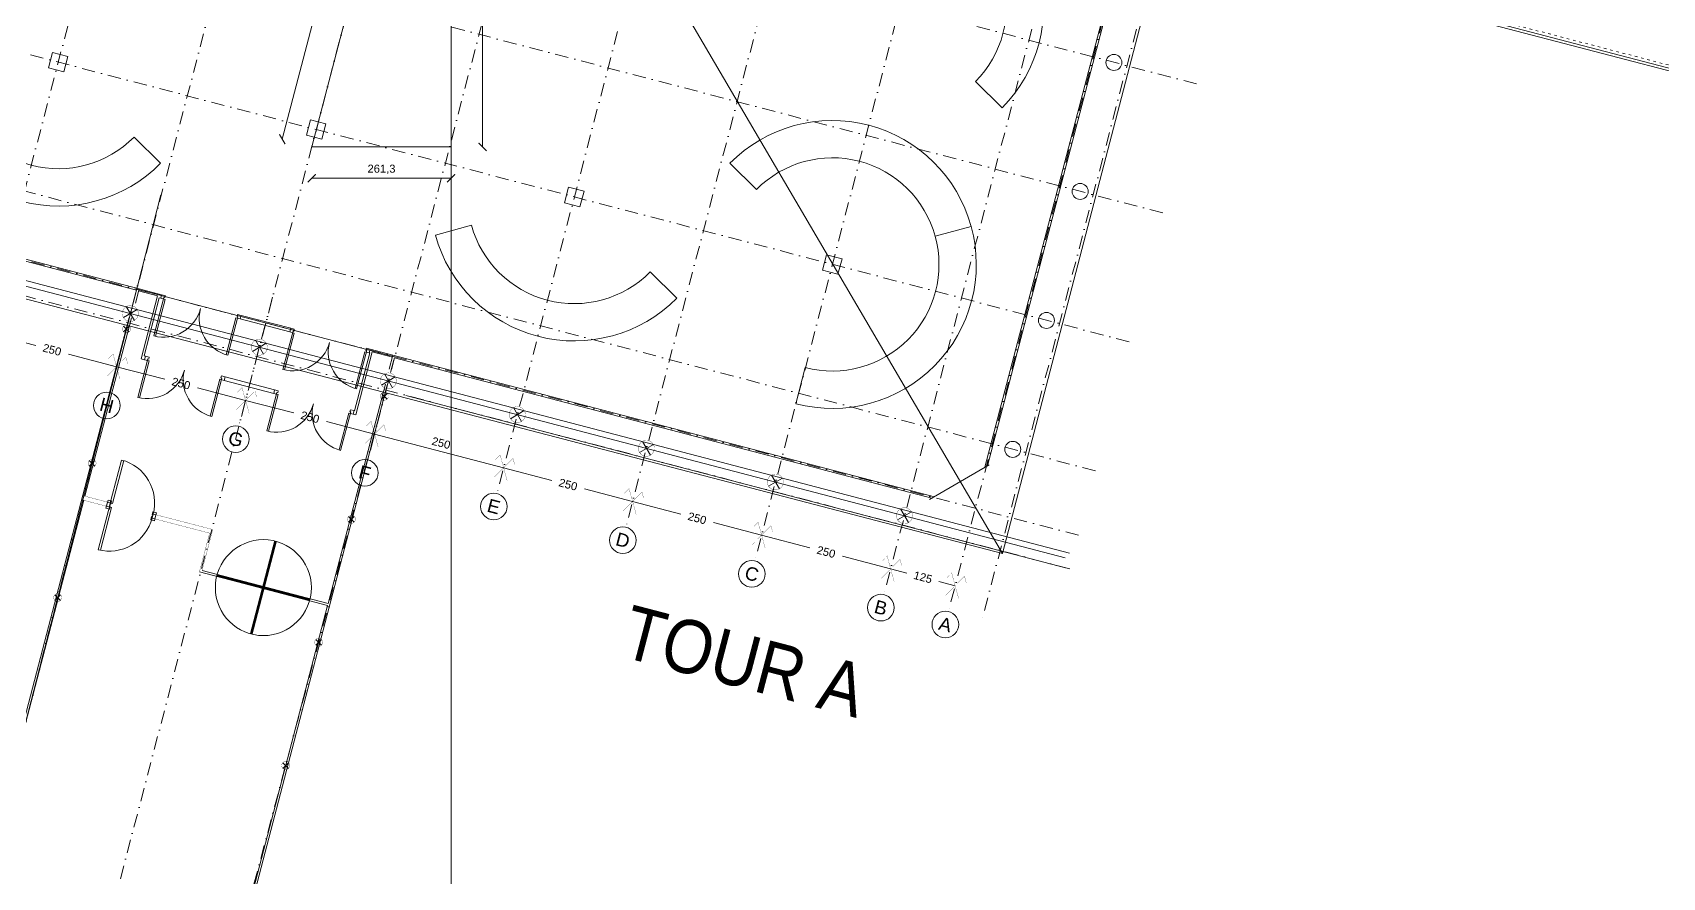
# Model space of a CAD drawing. Header units: millimetres. Extents: x 0 to 111176, y 95213 to 141729.
# Drawn here: x 52213 to 55268, y 109116 to 110700 of the extents above; entities that cross this region are included whole.
import ezdxf
from ezdxf.enums import TextEntityAlignment as Align

# ---------------------------------------------------------------- set-up
doc = ezdxf.new("R2010")
doc.units = ezdxf.units.MM
for name, pattern in [('ACAD_ISO03W100', [30, 12, -18]), ('CONTINU', [0]), ('TIRETPT2', [0.5, 0.25, -0.125, 0, -0.125])]:
    doc.linetypes.add(name, pattern=pattern)
doc.layers.get('Defpoints').update_dxf_attribs({"lineweight": 9})
doc.layers.add('CDP', color=7, linetype='Continuous', lineweight=9, true_color=0x364259)
doc.layers.add('STR_BOLLARD', color=7, linetype='Continuous', lineweight=9, true_color=0x1c1c1c)
doc.layers.add('Invisible', color=52, linetype='Continuous', lineweight=9, plot=False)
for name, color, linetype, lineweight in [('MEN_Ext_Murs-rideaux', 113, 'Continuous', 9), ('MEN_Int', 153, 'Continuous', 9), ('MEN_Int_PCF', 177, 'Continuous', 9), ('NOM_Batiments', 7, 'Continuous', 9), ('STR_BOLLARD_Axes', 252, 'Continuous', 9), ('STR_BOLLARD_projeté', 251, 'Continuous', 9)]:
    doc.layers.add(name, color=color, linetype=linetype, lineweight=lineweight)
doc.styles.add('Arial', font='arial.ttf')
doc.styles.add('Arial-15', font='arial.ttf', dxfattribs={"height": 15})
doc.styles.add('Arial-20', font='arial.ttf', dxfattribs={"height": 20})
doc.dimstyles.new('Cote-15', dxfattribs={"dimtxt": 15, "dimasz": 15, "dimexe": 1.25, "dimexo": 0.625, "dimgap": 7.5, "dimtad": 1, "dimdec": 0, "dimrnd": 0.025, "dimtxsty": 'Arial-15', "dimblk": 'ARCHTICK', "dimcen": 2.5, "dimse1": 1, "dimse2": 1, "dimazin": 0, "dimtfac": 1, "dimtmove": 1, "dimatfit": 3, "dimfxl": 1, "dimarcsym": 0})

# ---------------------------------------------------------------- blocks, each defined once
blk = doc.blocks.new('BANC')
for p, q in [((-27, 0), (-20, 0)), ((10, -17.32), (13.5, -23.38))]:
    blk.add_line(p, q)
for radius in [27, 20]:
    blk.add_arc((0, 0), radius, 180, 300)
blk = doc.blocks.new('Axe-construction')
at = {"const_width": 0.4}
for points in [[(-18.7, 10.8), (-12.5, 21.6), (12.5, -21.6)], [(18.7, 10.8), (12.5, 21.6), (-12.5, -21.6)]]:
    blk.add_lwpolyline(points, dxfattribs=at)
blk = doc.blocks.new('n°-axe')
at = {"layer": 'STR_BOLLARD_Axes', "linetype": 'CONTINU', "ltscale": 60}
blk.add_circle((0, -25), 25, dxfattribs=at)
at = {"layer": 'STR_BOLLARD_Axes', "style": 'Arial-20'}
blk.add_attdef('AXE', text='', height=25, dxfattribs=at).set_placement((0, -25), align=Align.MIDDLE_CENTER)
blk = doc.blocks.new('*D128')
at = {"layer": 'Defpoints', "color": 0, "transparency": 16777216}
for p in [(1503.4, -366.4), (1745.2, -429.6), (1745.2, -429.6)]:
    blk.add_point(p, dxfattribs=at)
at = {"layer": 'STR_BOLLARD_Axes', "color": 0, "lineweight": -2, "transparency": 16777216}
for p, q in [((1503.4, -366.4), (1593.7, -390)), ((1745.2, -429.6), (1654.9, -406))]:
    blk.add_line(p, q, dxfattribs=at)
at = {"layer": 'STR_BOLLARD_Axes', "color": 0, "lineweight": 5, "transparency": 16777216, "insert": (1624.3, -398), "char_height": 15, "attachment_point": 5, "rotation": 345, "style": 'Arial-15'}
blk.add_mtext('250', dxfattribs=at)
blk = doc.blocks.new('_None')
blk = doc.blocks.new('*D129')
at = {"layer": 'Defpoints', "color": 0, "transparency": 16777216}
for p in [(1745.2, -429.6), (1987.1, -492.8), (1987.1, -492.8)]:
    blk.add_point(p, dxfattribs=at)
at = {"layer": 'STR_BOLLARD_Axes', "color": 0, "lineweight": -2, "transparency": 16777216}
for p, q in [((1745.2, -429.6), (1835.5, -453.2)), ((1987.1, -492.8), (1896.8, -469.2))]:
    blk.add_line(p, q, dxfattribs=at)
at = {"layer": 'STR_BOLLARD_Axes', "color": 0, "lineweight": 5, "transparency": 16777216, "insert": (1866.2, -461.2), "char_height": 15, "attachment_point": 5, "rotation": 345, "style": 'Arial-15'}
blk.add_mtext('250', dxfattribs=at)
blk = doc.blocks.new('*D130')
at = {"layer": 'Defpoints', "color": 0, "transparency": 16777216}
for p in [(1987.1, -492.8), (2229, -556), (2229, -556)]:
    blk.add_point(p, dxfattribs=at)
at = {"layer": 'STR_BOLLARD_Axes', "color": 0, "lineweight": -2, "transparency": 16777216}
for p, q in [((1987.1, -492.8), (2077.4, -516.4)), ((2229, -556), (2138.7, -532.4))]:
    blk.add_line(p, q, dxfattribs=at)
at = {"layer": 'STR_BOLLARD_Axes', "color": 0, "lineweight": 5, "transparency": 16777216, "insert": (2108, -524.4), "char_height": 15, "attachment_point": 5, "rotation": 345, "style": 'Arial-15'}
blk.add_mtext('250', dxfattribs=at)
blk = doc.blocks.new('*D131')
at = {"layer": 'Defpoints', "color": 0, "transparency": 16777216}
for p in [(2229, -556), (2470.9, -619.2), (2470.9, -619.2)]:
    blk.add_point(p, dxfattribs=at)
at = {"layer": 'STR_BOLLARD_Axes', "color": 0, "lineweight": -2, "transparency": 16777216}
blk.add_line((2229, -556), (2470.9, -619.2), dxfattribs=at)
at = {"layer": 'STR_BOLLARD_Axes', "color": 0, "lineweight": 5, "transparency": 16777216, "insert": (2353.8, -572.9), "char_height": 15, "attachment_point": 5, "rotation": 345.3548, "style": 'Arial-15'}
blk.add_mtext('250', dxfattribs=at)
blk = doc.blocks.new('*D132')
at = {"layer": 'Defpoints', "color": 0, "transparency": 16777216}
for p in [(2470.9, -619.2), (2712.7, -682.4), (2712.7, -682.4)]:
    blk.add_point(p, dxfattribs=at)
at = {"layer": 'STR_BOLLARD_Axes', "color": 0, "lineweight": -2, "transparency": 16777216}
for p, q in [((2470.9, -619.2), (2561.2, -642.8)), ((2712.7, -682.4), (2622.4, -658.8))]:
    blk.add_line(p, q, dxfattribs=at)
at = {"layer": 'STR_BOLLARD_Axes', "color": 0, "lineweight": 5, "transparency": 16777216, "insert": (2591.8, -650.8), "char_height": 15, "attachment_point": 5, "rotation": 345, "style": 'Arial-15'}
blk.add_mtext('250', dxfattribs=at)
blk = doc.blocks.new('*D133')
at = {"layer": 'Defpoints', "color": 0, "transparency": 16777216}
for p in [(2712.7, -682.4), (2954.6, -745.6), (2954.6, -745.6)]:
    blk.add_point(p, dxfattribs=at)
at = {"layer": 'STR_BOLLARD_Axes', "color": 0, "lineweight": -2, "transparency": 16777216}
for p, q in [((2712.7, -682.4), (2803.1, -706)), ((2954.6, -745.6), (2864.3, -722))]:
    blk.add_line(p, q, dxfattribs=at)
at = {"layer": 'STR_BOLLARD_Axes', "color": 0, "lineweight": 5, "transparency": 16777216, "insert": (2833.7, -714), "char_height": 15, "attachment_point": 5, "rotation": 345, "style": 'Arial-15'}
blk.add_mtext('250', dxfattribs=at)
blk = doc.blocks.new('*D134')
at = {"layer": 'Defpoints', "color": 0, "transparency": 16777216}
for p in [(2954.6, -745.6), (3196.5, -808.8), (3196.5, -808.8)]:
    blk.add_point(p, dxfattribs=at)
at = {"layer": 'STR_BOLLARD_Axes', "color": 0, "lineweight": -2, "transparency": 16777216}
for p, q in [((2954.6, -745.6), (3044.9, -769.2)), ((3196.5, -808.8), (3106.2, -785.2))]:
    blk.add_line(p, q, dxfattribs=at)
at = {"layer": 'STR_BOLLARD_Axes', "color": 0, "lineweight": 5, "transparency": 16777216, "insert": (3075.6, -777.2), "char_height": 15, "attachment_point": 5, "rotation": 345, "style": 'Arial-15'}
blk.add_mtext('250', dxfattribs=at)
blk = doc.blocks.new('*D135')
at = {"layer": 'Defpoints', "color": 0, "transparency": 16777216}
for p in [(3196.5, -808.8), (3317.4, -840.4), (3317.4, -840.4)]:
    blk.add_point(p, dxfattribs=at)
at = {"layer": 'STR_BOLLARD_Axes', "color": 0, "lineweight": -2, "transparency": 16777216}
for p, q in [((3196.5, -808.8), (3227.1, -816.8)), ((3317.4, -840.4), (3286.9, -832.4))]:
    blk.add_line(p, q, dxfattribs=at)
at = {"layer": 'STR_BOLLARD_Axes', "color": 0, "lineweight": 5, "transparency": 16777216, "insert": (3257, -824.6), "char_height": 15, "attachment_point": 5, "rotation": 345, "style": 'Arial-15'}
blk.add_mtext('125', dxfattribs=at)
blk = doc.blocks.new('_ArchTick')
at = {"color": 0, "linetype": 'ByBlock', "const_width": 0.15}
blk.add_lwpolyline([(-0.5, -0.5), (0.5, 0.5)], dxfattribs=at)
blk = doc.blocks.new('*D326')
at = {"layer": 'Defpoints', "color": 0, "transparency": 16777216}
for p in [(5264.8, -14681.6), (5264.8, -14740.4), (6264.8, -14740.4)]:
    blk.add_point(p, dxfattribs=at)
at = {"layer": 'Invisible', "color": 0, "lineweight": -2, "transparency": 16777216}
blk.add_line((6264.8, -14681.6), (5264.8, -14681.6), dxfattribs=at)
at = {"layer": 'Invisible', "color": 0, "lineweight": -2, "transparency": 16777216, "xscale": 15, "yscale": 15, "zscale": 15, "rotation": 180}
blk.add_blockref('_ArchTick', (5264.8, -14681.6), dxfattribs=at)
at = {"layer": 'Invisible', "color": 0, "lineweight": -2, "transparency": 16777216, "xscale": 15, "yscale": 15, "zscale": 15}
blk.add_blockref('_ArchTick', (6264.8, -14681.6), dxfattribs=at)
at = {"layer": 'Invisible', "color": 0, "lineweight": 5, "transparency": 16777216, "insert": (5764.8, -14666.4), "char_height": 15, "attachment_point": 5, "style": 'Arial-15'}
blk.add_mtext('1000', dxfattribs=at)
blk = doc.blocks.new('*D327')
at = {"layer": 'Defpoints', "color": 0, "transparency": 16777216}
for p in [(5264.8, -14740.4), (5250.4, -14795.7), (6264.8, -15001.7)]:
    blk.add_point(p, dxfattribs=at)
at = {"layer": 'Invisible', "color": 0, "lineweight": -2, "transparency": 16777216}
blk.add_line((6250.4, -15057), (5250.4, -14795.7), dxfattribs=at)
at = {"layer": 'Invisible', "color": 0, "lineweight": -2, "transparency": 16777216, "xscale": 15, "yscale": 15, "zscale": 15}
for p, rotation in [((5250.4, -14795.7), 165.3538607107068), ((6250.4, -15057), 345.3538607107068)]:
    blk.add_blockref('_ArchTick', p, dxfattribs=dict(at, rotation=rotation))
at = {"layer": 'Invisible', "color": 0, "transparency": 16777216, "insert": (5754.5, -14910.4), "char_height": 15, "attachment_point": 5, "rotation": 345.3539, "style": 'Arial-15'}
blk.add_mtext('1033,6', dxfattribs=at)
blk = doc.blocks.new('*D328')
at = {"layer": 'Defpoints', "color": 0, "transparency": 16777216}
for p in [(6264.8, -14740.4), (6323.6, -14740.4), (6264.8, -15001.7)]:
    blk.add_point(p, dxfattribs=at)
at = {"layer": 'Invisible', "color": 0, "lineweight": -2, "transparency": 16777216}
blk.add_line((6323.6, -15001.7), (6323.6, -14740.4), dxfattribs=at)
at = {"layer": 'Invisible', "color": 0, "lineweight": -2, "transparency": 16777216, "xscale": 15, "yscale": 15, "zscale": 15}
for p, rotation in [((6323.6, -14740.4), 90), ((6323.6, -15001.7), 270)]:
    blk.add_blockref('_ArchTick', p, dxfattribs=dict(at, rotation=rotation))
at = {"layer": 'Invisible', "color": 0, "lineweight": 5, "transparency": 16777216, "insert": (6307.1, -14871), "char_height": 15, "attachment_point": 5, "rotation": 90, "style": 'Arial-15'}
blk.add_mtext('261,3', dxfattribs=at)
blk = doc.blocks.new('*D329')
at = {"layer": 'Defpoints', "color": 0, "transparency": 16777216}
for p in [(549.5, -13508.1), (5264.8, -14740.4), (6264.8, -14740.4), (5570.9, -14793), (6112.2, -14961.8)]:
    blk.add_point(p, dxfattribs=at)
at = {"layer": 'Invisible', "color": 0, "lineweight": -2, "transparency": 16777216}
blk.add_arc((5264.8, -14740.4), 310.6, 345.3539, 359.9988, dxfattribs=at)
at = {"layer": 'Invisible', "color": 0, "lineweight": -2, "transparency": 16777216, "xscale": 15, "yscale": 15, "zscale": 15}
for p, rotation in [((5575.4, -14740.4), 89.99882122453117), ((5565.4, -14818.9), 255.353860710707)]:
    blk.add_blockref('_ArchTick', p, dxfattribs=dict(at, rotation=rotation))
at = {"layer": 'Invisible', "color": 0, "transparency": 16777216, "insert": (5556.5, -14777.8), "char_height": 15, "attachment_point": 5, "rotation": 82.6763, "style": 'Arial-15'}
blk.add_mtext('14,64°', dxfattribs=at)
blk = doc.blocks.new('poteau-15')
at = {"lineweight": 0, "const_width": 0.5}
blk.add_lwpolyline([(-4.4, 6.1, 2.778676), (5.1, 5.5, 0.349117)], format="xyb", close=True, dxfattribs=at)
at = {"ltscale": 5}
for points in [[(-5.3, -5.3), (5.3, 5.3)], [(-5.3, 5.3), (5.3, -5.3)]]:
    blk.add_lwpolyline(points, dxfattribs=at)
blk = doc.blocks.new('carré-tour')
at = {"layer": 'Invisible'}
blk.add_lwpolyline([(-1445, -1445), (1445, -1445), (1445, 1445), (-1445, 1445)], close=True, dxfattribs=at)
blk.add_lwpolyline([(1445, -1445), (-1445, 1445)], dxfattribs=at)
blk = doc.blocks.new('poteau-30')
at = {"lineweight": 0, "const_width": 0.5}
blk.add_lwpolyline([(-5.2, 14.2, 3.329222), (10.8, 10.2, 0.30037)], format="xyb", close=True, dxfattribs=at)
at = {"ltscale": 5}
for points in [[(-13.1, -7.7), (12.8, 7.5)], [(-7.7, 13.1), (7.5, -12.8)]]:
    blk.add_lwpolyline(points, dxfattribs=at)
blk = doc.blocks.new('axes-tour')
at = {"layer": 'STR_BOLLARD_Axes', "linetype": 'TIRETPT2', "ltscale": 100}
for points in [[(2287.1, 2632.9), (1490.7, -414.7)], [(2529, 2569.7), (1732.6, -477.9)], [(2770.9, 2506.5), (1974.5, -541.1)], [(3012.8, 2443.3), (2216.3, -604.4)], [(3254.6, 2380.1), (2458.2, -667.6)], [(3496.5, 2316.9), (2700.1, -730.8)], [(3738.4, 2253.7), (2942, -794)], [(3980.3, 2190.5), (3183.9, -857.2)], [(4101.2, 2158.9), (3304.8, -888.8)], [(4164.1, 2142.4), (3367.7, -905.2)], [(3770.1, 100.7), (722.4, 897.1)], [(3706.9, -141.2), (659.2, 655.3)], [(3643.7, -383), (596, 413.4)], [(3580.5, -624.9), (532.8, 171.5)], [(3548.9, -745.9), (501.2, 50.6)], [(3532.4, -808.7), (484.8, -12.3)]]:
    blk.add_lwpolyline(points, dxfattribs=at)
at = {"layer": 'STR_BOLLARD_Axes', "linetype": 'CONTINU', "ltscale": 60, "rotation": 345.3547499999141}
for p in [(1745.2, -429.6), (1987.1, -492.8), (2229, -556), (2470.9, -619.2), (2712.7, -682.4), (2954.6, -745.6), (3196.5, -808.8), (3317.4, -840.4)]:
    blk.add_blockref('Axe-construction', p, dxfattribs=at)
at = {"layer": 'STR_BOLLARD_Axes', "rotation": 345.354856494455}
for p, values in [((1733.2, -478.1), {'AXE': 'H'}), ((1975.1, -541.3), {'AXE': 'G'}), ((2217, -604.5), {'AXE': 'F'}), ((2458.8, -667.7), {'AXE': 'E'}), ((2700.7, -730.9), {'AXE': 'D'}), ((2942.6, -794.1), {'AXE': 'C'}), ((3184.5, -857.4), {'AXE': 'B'}), ((3305.4, -889), {'AXE': 'A'})]:
    blk.add_blockref('n°-axe', p, dxfattribs=at).add_auto_attribs(values)
at = {"layer": 'STR_BOLLARD_Axes', "lineweight": 5}
for p1, p2, picture, middle in [((1503.4, -366.4), (1745.2, -429.6), '*D128', (1624.3, -398)), ((1745.2, -429.6), (1987.1, -492.8), '*D129', (1866.2, -461.2)), ((1987.1, -492.8), (2229, -556), '*D130', (2108, -524.4)), ((2470.9, -619.2), (2712.7, -682.4), '*D132', (2591.8, -650.8)), ((2712.7, -682.4), (2954.6, -745.6), '*D133', (2833.7, -714)), ((2954.6, -745.6), (3196.5, -808.8), '*D134', (3075.6, -777.2)), ((3196.5, -808.8), (3317.4, -840.4), '*D135', (3257, -824.6))]:
    dim = blk.add_aligned_dim(p1=p1, p2=p2, distance=0, dimstyle='Cote-15', override={"dimgap": 15, "dimblk1": 'None', "dimblk2": 'None', "dimsah": 1}, dxfattribs=at)
    dim.commit()
    dim.dimension.update_dxf_attribs({"geometry": picture, "text_midpoint": middle, "text_rotation": 345})
dim = blk.add_aligned_dim(p1=(2229, -556), p2=(2470.9, -619.2), distance=0, dimstyle='Cote-15', override={"dimblk1": 'None', "dimblk2": 'None', "dimsah": 1}, dxfattribs=at)
dim.commit()
dim.dimension.update_dxf_attribs({"geometry": '*D131', "text_midpoint": (2353.8, -572.9)})
blk = doc.blocks.new('trace-implantation_1')
at = {"layer": 'Invisible'}
blk.add_lwpolyline([(0, 0), (1000, -0.02), (1000, -261.34), (0, 0)], dxfattribs=at)
dim = blk.add_angular_dim_2l(base=(306.13, -52.68), line1=((847.41, -221.46), (-4715.28, 1232.29)), line2=((0, 0), (1000, -0.02)), dimstyle='Cote-15', dxfattribs=at)
dim.commit()
dim.dimension.update_dxf_attribs({"geometry": '*D329', "text_midpoint": (291.71, -37.49), "insert": (-5264.82, 14740.35)})
at = {"layer": 'Invisible', "lineweight": 5}
dim = blk.add_linear_dim(base=(0, 58.76), p1=(1000, -0.02), p2=(0, 0), angle=180, dimstyle='Cote-15', dxfattribs=at)
dim.commit()
dim.dimension.update_dxf_attribs({"geometry": '*D326', "text_midpoint": (500, 73.92), "insert": (-5264.82, 14740.35)})
at = {"layer": 'Invisible'}
dim = blk.add_aligned_dim(p1=(1000, -261.34), p2=(0, 0), distance=57.17, dimstyle='Cote-15', override={"dimdec": 1}, dxfattribs=at)
dim.commit()
dim.dimension.update_dxf_attribs({"geometry": '*D327', "text_midpoint": (489.72, -170), "insert": (-5264.82, 14740.35)})
at = {"layer": 'Invisible', "lineweight": 5}
dim = blk.add_linear_dim(base=(1058.78, -0.02), p1=(1000, -261.34), p2=(1000.02, -0.02), angle=90, dimstyle='Cote-15', override={"dimdec": 1}, dxfattribs=at)
dim.commit()
dim.dimension.update_dxf_attribs({"geometry": '*D328', "text_midpoint": (1042.27, -130.68), "insert": (-5264.82, 14740.35)})

msp = doc.modelspace()

# ---------------------------------------------------------------- linework, layer by layer
at = {"layer": 'CDP'}
for p, q in [((52454.9, 110208.5), (52412.6, 110219.5)), ((52453.2, 110201.7), (52450.3, 110202.4)), ((52695.1, 110138.6), (52602.2, 110162.9)), ((52696.9, 110145.4), (52604, 110169.7)), ((52424.8, 110093.2), (52421.9, 110094)), ((52844, 110099.5), (52845, 110099.2)), ((52888.6, 110095.1), (52845.8, 110106.2)), ((52423, 110086.5), (52416.3, 110088.2)), ((52665, 110023.4), (52572.1, 110047.7)), ((52666.7, 110030.2), (52573.8, 110054.5))]:
    msp.add_line(p, q, dxfattribs=at)
at = {"layer": 'CDP', "linetype": 'Continuous'}
for p, q in [((52450.3, 110202.4), (52421.9, 110094)), ((52845, 110099.2), (52816.6, 109990.8))]:
    msp.add_line(p, q, dxfattribs=at)
for points in [[(52411.5, 110215.7), (52447.2, 110206.3), (52416.3, 110088.2)], [(52887.5, 110091.2), (52849.6, 110101.1), (52818.7, 109983)]]:
    msp.add_lwpolyline(points, dxfattribs=at)
at = {"layer": 'CDP', "const_width": 0.5}
for points in [[(52351.3, 109811.8), (52308.9, 109822.9)], [(52353.4, 109819.5), (52310.9, 109830.6)], [(52442.3, 109788), (52544.8, 109761.2)], [(52444.3, 109795.7), (52550.7, 109768)], [(52544.8, 109761.2), (52525.7, 109688.4)], [(52550.7, 109768), (52530.6, 109691.2)]]:
    msp.add_lwpolyline(points, dxfattribs=at)
at = {"layer": 'Invisible'}
for points in [[(52997.7, 95213.2), (52997.7, 141729.4)], [(50852.5, 110586.8), (54156.6, 109723.5)], [(51997.7, 108615.4), (52002.2, 108632.8), (52066.6, 108884.7), (52131.1, 109136.6), (52195.6, 109388.4), (52260, 109640.3), (52324.5, 109892.2), (52389, 110144.1), (52453.4, 110396)], [(51787.8, 110332.1), (54149, 109715.1)], [(52892, 110092.2), (52408.2, 110218.6)], [(52912.4, 110019.6), (54149.5, 109696.4)]]:
    msp.add_lwpolyline(points, dxfattribs=at)
at = {"layer": 'MEN_Ext_Murs-rideaux'}
for p, q in [((54318.4, 110885), (55852.6, 110484.1)), ((54317.3, 110880.1), (55853.3, 110478.8)), ((52407.7, 110216.7), (52401.9, 110194.4)), ((52412.6, 110219.5), (52405.6, 110192.8)), ((52394.3, 110165.4), (51992.7, 108628.6)), ((52398.3, 110165), (52310.9, 109830.6)), ((52888.6, 110095.1), (52881.6, 110068.5)), ((52891.4, 110090.2), (52885.6, 110067.9)), ((52878, 110038.9), (52515.7, 108652.2)), ((52874.3, 110040.4), (52766.9, 109629.5)), ((52813.9, 109984.3), (52818.7, 109983)), ((52815.7, 109991), (52816.6, 109990.8)), ((52308.9, 109822.9), (51997.3, 108630.5)), ((52765.9, 109625.6), (52513, 108657.7))]:
    msp.add_line(p, q, dxfattribs=at)
at = {"layer": 'MEN_Ext_Murs-rideaux', "linetype": 'Continuous'}
for points in [[(54263.6, 110899.4), (53998.2, 109884.7)], [(54266.2, 110893.5), (54266.2, 110893.5), (54003.1, 109887.5)], [(51396.7, 110485.2), (52412.6, 110219.5)], [(51399.5, 110480.3), (52407.7, 110216.7)], [(53903.9, 109829.6), (52888.6, 110095.1)], [(53899, 109826.7), (52891.4, 110090.2)], [(53894.7, 109824.2), (54006.6, 109889.6)]]:
    msp.add_lwpolyline(points, dxfattribs=at)
at = {"layer": 'MEN_Int'}
for p, q in [((52525.7, 109688.4), (52765.9, 109625.6)), ((52530.6, 109691.2), (52766.9, 109629.5))]:
    msp.add_line(p, q, dxfattribs=at)
for points in [[(52439, 109797.1), (52444.3, 109795.7), (52441.3, 109784.1), (52434.5, 109785.9), (52436.1, 109792.2), (52437.6, 109791.8), (52439, 109797.1, 0.414214), (52379.7, 109898.4), (52357.3, 109812.8), (52358.7, 109812.4), (52357.1, 109806.1), (52350.3, 109807.9), (52353.4, 109819.5), (52363, 109817), (52384, 109897.2)], [(52437, 109789.4), (52442.3, 109788), (52445.3, 109799.6), (52438.5, 109801.4), (52436.9, 109795.1), (52438.4, 109794.7), (52437, 109789.4, -0.414214), (52335.7, 109730.1), (52358.1, 109815.7), (52359.5, 109815.3), (52361.1, 109821.6), (52354.4, 109823.4), (52351.3, 109811.8), (52361, 109809.2), (52340, 109729)]]:
    msp.add_lwpolyline(points, format="xyb", dxfattribs=at)
at = {"layer": 'MEN_Int', "lineweight": 211, "const_width": 5}
for points in [[(52668.4, 109746.2), (52622.9, 109572)], [(52732.7, 109636.4), (52558.5, 109681.9)]]:
    msp.add_lwpolyline(points, dxfattribs=at)
at = {"layer": 'MEN_Int', "lineweight": 0}
msp.add_circle((52645.6, 109659.1), 90, dxfattribs=at)
at = {"layer": 'MEN_Int_PCF'}
for points in [[(52576, 110095.9), (52594, 110165.1), (52602.2, 110162.9), (52604, 110169.7), (52597.2, 110171.5), (52596.2, 110167.6), (52597.6, 110167.2), (52578.9, 110095.1, -0.414214), (52527.7, 110182.3, -0.414214), (52440.5, 110131.1), (52459.2, 110203.2), (52460.7, 110202.8), (52461.7, 110206.7), (52454.9, 110208.4), (52453.2, 110201.7), (52461.4, 110199.5), (52443.4, 110130.4)], [(52685.1, 110067.4), (52703.3, 110136.5), (52695.1, 110138.6), (52696.9, 110145.4), (52703.6, 110143.6), (52702.6, 110139.7), (52701.2, 110140.1), (52682.2, 110068.1, 0.414214), (52769.6, 110119, 0.414214), (52820.5, 110031.7), (52839.5, 110103.8), (52838, 110104.1), (52839, 110108), (52845.8, 110106.2), (52844, 110099.5), (52835.8, 110101.6), (52817.6, 110032.5)], [(52545.9, 109980.7), (52563.8, 110049.8), (52572.1, 110047.7), (52573.8, 110054.5), (52567.1, 110056.2), (52566.1, 110052.4), (52567.5, 110052), (52548.8, 109979.9, -0.414214), (52497.6, 110067.1, -0.414214), (52410.4, 110015.9), (52429.1, 110088), (52430.6, 110087.6), (52431.6, 110091.5), (52424.8, 110093.2), (52423, 110086.5), (52431.3, 110084.3), (52413.3, 110015.2)], [(52655, 109952.2), (52673.2, 110021.3), (52665, 110023.4), (52666.7, 110030.2), (52673.5, 110028.4), (52672.5, 110024.5), (52671, 110024.9), (52652.1, 109952.9, 0.414214), (52739.4, 110003.8, 0.414214), (52790.4, 109916.5), (52809.3, 109988.6), (52807.9, 109988.9), (52808.9, 109992.8), (52815.7, 109991), (52813.9, 109984.3), (52805.7, 109986.4), (52787.5, 109917.3)]]:
    msp.add_lwpolyline(points, format="xyb", dxfattribs=at)
at = {"layer": 'STR_BOLLARD'}
for p, q in [((52250.3, 110663), (52242.7, 110634)), ((52279.3, 110655.4), (52250.3, 110663)), ((52271.7, 110626.4), (52279.3, 110655.4)), ((52242.7, 110634), (52271.7, 110626.4)), ((52734, 110536.5), (52726.4, 110507.5)), ((52763, 110528.9), (52734, 110536.5)), ((52755.4, 110499.9), (52763, 110528.9)), ((52726.4, 110507.5), (52755.4, 110499.9)), ((53217.7, 110410), (53210.2, 110381)), ((53246.8, 110402.4), (53217.7, 110410)), ((53239.2, 110373.4), (53246.8, 110402.4)), ((53210.2, 110381), (53239.2, 110373.4)), ((53701.5, 110283.5), (53693.9, 110254.5)), ((53730.5, 110275.9), (53701.5, 110283.5)), ((53722.9, 110246.9), (53730.5, 110275.9)), ((53693.9, 110254.5), (53722.9, 110246.9))]:
    msp.add_line(p, q, dxfattribs=at)
at = {"layer": 'STR_BOLLARD', "lineweight": 0}
for centre in [(54240.2, 110644), (54176.9, 110402.1), (54113.7, 110160.2), (54050.5, 109918.4)]:
    msp.add_circle(centre, 15, dxfattribs=at)
at = {"layer": 'STR_BOLLARD_Axes', "linetype": 'TIRETPT2', "ltscale": 100}
for points in [[(52662.7, 110203.7), (52247.7, 108615.4)], [(52396.4, 110173.1), (51997.7, 108615.4)], [(52880.1, 110046.7), (52497.7, 108615.4)]]:
    msp.add_lwpolyline(points, dxfattribs=at)
at = {"layer": 'STR_BOLLARD_projeté', "color": 252, "linetype": 'ACAD_ISO03W100', "lineweight": 5, "ltscale": 0.4}
msp.add_lwpolyline([(54264.9, 110904.4), (55868.3, 110485.5)], dxfattribs=at)

# ---------------------------------------------------------------- block references
at = {"layer": 'Invisible'}
for name, p, rotation in [('trace-implantation_1', (52997.7, 111485.7), 270), ('trace-implantation_1', (53747.6, 114355.7), 90), ('carré-tour', (52997.7, 111485.7), 345.3859144045017)]:
    msp.add_blockref(name, p, dxfattribs=dict(at, rotation=rotation))
at = {"layer": 'STR_BOLLARD', "extrusion": (0, 0, -1)}
for p, xscale, yscale, zscale, rotation in [((-53838.7, 110749), 10, 10, 10, 284.6540074181969), ((-52261, 110644.7), 10, 10, 10, 44.65400741895397), ((-53712.2, 110265.2), 10, 10, 10, 224.654007418954), ((-53228.5, 110391.7), 10, 10, 10, 44.65400741895397), ((-53712.2, 110265.2), 9.999999999999998, 9.999999999999998, 9.999999999999998, 344.6540074193644)]:
    msp.add_blockref('BANC', p, dxfattribs=dict(at, xscale=xscale, yscale=yscale, zscale=zscale, rotation=rotation))
at = {"layer": 'STR_BOLLARD'}
for name, p in [('poteau-30', (52396.4, 110173.1)), ('poteau-15', (52389, 110144.1)), ('poteau-30', (52638.3, 110109.9)), ('poteau-30', (52880.1, 110046.7)), ('poteau-15', (52872.5, 110018.1)), ('poteau-30', (53122, 109983.5)), ('poteau-30', (53363.9, 109920.3)), ('poteau-15', (52324.5, 109892.2)), ('poteau-30', (53605.8, 109857.1)), ('poteau-15', (52810.8, 109787.2)), ('poteau-30', (53847.7, 109793.9)), ('poteau-15', (52260, 109640.3)), ('poteau-15', (52749.1, 109556.3)), ('poteau-15', (52687.4, 109325.4))]:
    msp.add_blockref(name, p, dxfattribs=at)
at = {"layer": 'STR_BOLLARD_Axes', "linetype": 'TIRETPT2', "ltscale": 100, "rotation": 0.00129258093244015}
msp.add_blockref('axes-tour', (50625.1, 110503), dxfattribs=at)

# ---------------------------------------------------------------- texts
at = {"layer": 'NOM_Batiments', "linetype": 'Continuous', "style": 'Arial', "width": 0.872179}
msp.add_text('TOUR A', height=100, rotation=345.356, dxfattribs=at).set_placement((53312.1, 109530.8), (53757.7, 109414.4), align=Align.FIT)

doc.saveas('drawing.dxf')
